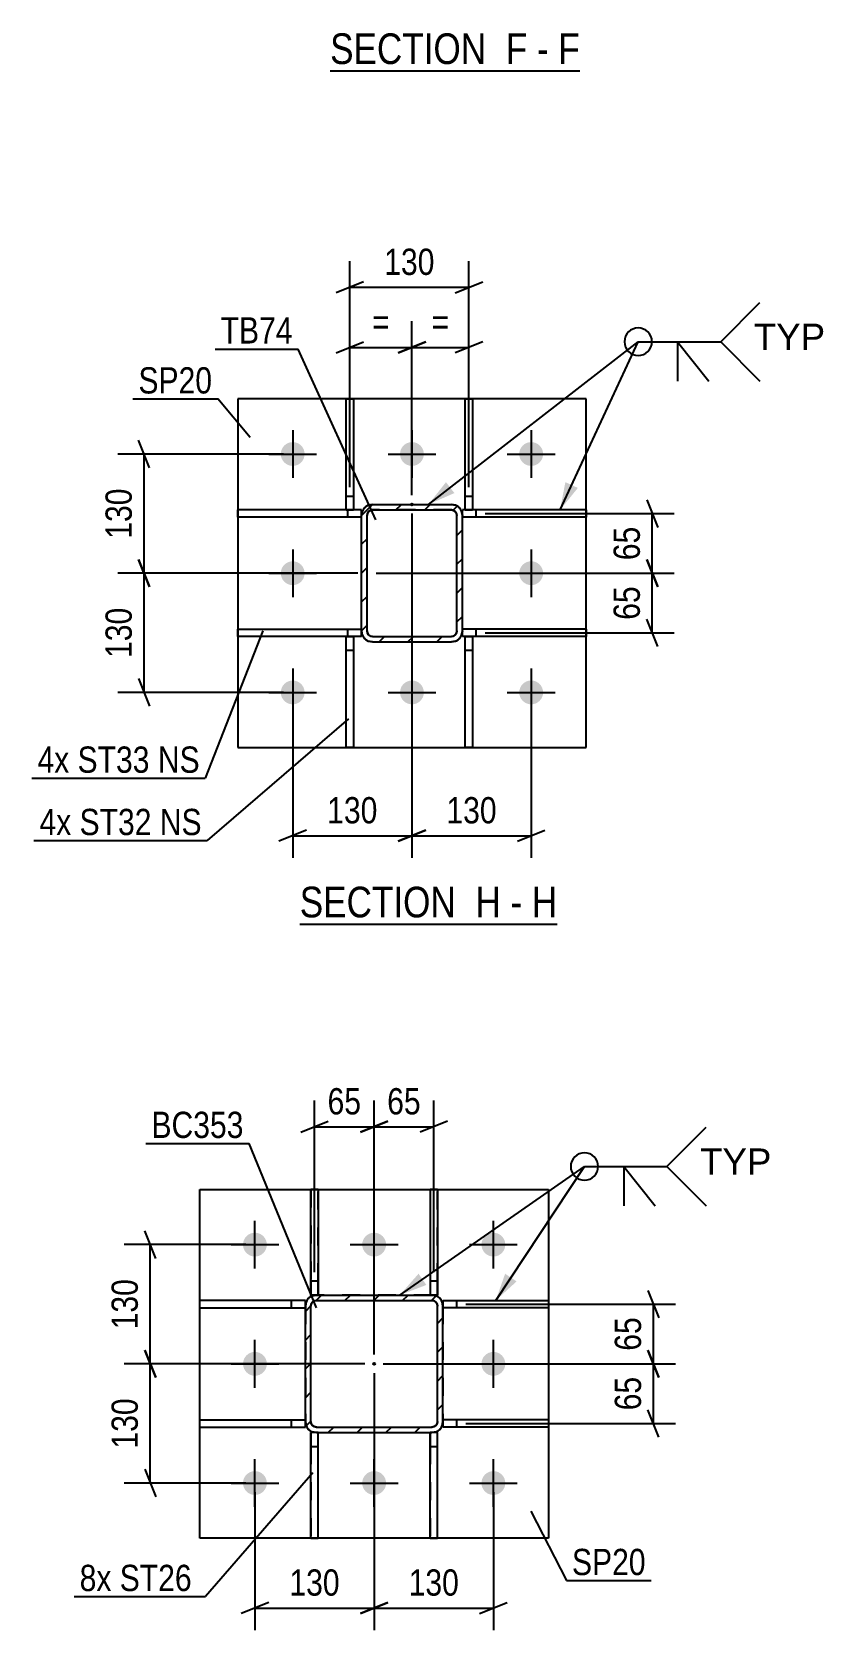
# Model space of a CAD drawing. Header units: millimetres. Extents: x -857 to 332, y -866 to -25.
# Drawn here: x -25.8 to 60.7, y -467.6 to -293.4 of the extents above; entities that cross this region are included whole.
import ezdxf

# ---------------------------------------------------------------- set-up
doc = ezdxf.new("R2010")
doc.units = ezdxf.units.MM
doc.linetypes.add('DXK_LINE_DOT2', pattern=[3.9198, 1.9599, -1.9599])
doc.linetypes.add('DXK_LINE_DOT3', pattern=[5.9187, 2.979, -0.9799, 0.9799, -0.9799])
doc.styles.add('Arial', font='ARIAL.TTF', dxfattribs={"height": 0.2})
doc.styles.add('Arial Narrow', font='ARIALN.TTF', dxfattribs={"height": 0.2})

# ---------------------------------------------------------------- blocks, each defined once
blk = doc.blocks.new('Unknown-570388934-18 - 5109')
at = {"color": 6, "linetype": 'Continuous'}
blk.add_line((3.42, -390.66), (31.49, -390.66), dxfattribs=at)
at = {"color": 0, "linetype": 'Continuous'}
for points in [[(21.53, -389.91), (21.53, -386.41), (3.42, -386.41), (3.42, -389.91)], [(25.35, -389.91), (25.35, -386.41), (22.58, -386.41), (22.58, -389.91)], [(27.67, -389.91), (27.67, -386.41), (26.4, -386.41), (26.4, -389.91)], [(31.49, -389.91), (31.49, -386.41), (28.72, -386.41), (28.72, -389.91)]]:
    blk.add_wipeout(points, dxfattribs=at)
at = {"color": 7, "linetype": 'Continuous', "style": 'Arial Narrow'}
for s, p in [('SECTION ', (3.42, -389.91)), ('H', (22.58, -389.91)), ('H', (28.72, -389.91)), ('-', (26.4, -389.91))]:
    blk.add_text(s, height=3.34, dxfattribs=at).set_placement(p)
blk = doc.blocks.new('Unknown-570388934-17 - 5722')
at = {"color": 6, "linetype": 'Continuous'}
blk.add_line((6.73, -297.6), (33.94, -297.6), dxfattribs=at)
at = {"color": 0, "linetype": 'Continuous'}
for points in [[(24.84, -296.85), (24.84, -293.35), (6.73, -293.35), (6.73, -296.85)], [(28.23, -296.85), (28.23, -293.35), (25.89, -293.35), (25.89, -296.85)], [(30.55, -296.85), (30.55, -293.35), (29.28, -293.35), (29.28, -296.85)], [(33.94, -296.85), (33.94, -293.35), (31.6, -293.35), (31.6, -296.85)]]:
    blk.add_wipeout(points, dxfattribs=at)
at = {"color": 7, "linetype": 'Continuous', "style": 'Arial Narrow'}
for s, p in [('SECTION ', (6.73, -296.85)), ('F', (25.89, -296.85)), ('F', (31.6, -296.85)), ('-', (29.28, -296.85))]:
    blk.add_text(s, height=3.34, dxfattribs=at).set_placement(p)
blk = doc.blocks.new('Part-570388934-5238 - 5109')
at = {"color": 2, "linetype": 'Continuous'}
for p, q in [((34.65, -358.48), (21.15, -358.48)), ((21.15, -359.28), (21.15, -358.68)), ((34.65, -358.48), (34.65, -359.28)), ((34.65, -359.28), (21.15, -359.28))]:
    blk.add_line(p, q, dxfattribs=at)
at = {"color": 7, "linetype": 'DXK_LINE_DOT2'}
for p, q in [((21.15, -358.68), (21.15, -358.48)), ((22.65, -359.28), (22.65, -358.48))]:
    blk.add_line(p, q, dxfattribs=at)
blk = doc.blocks.new('Part-570388934-5260 - 5109')
at = {"color": 2, "linetype": 'Continuous'}
for p, q in [((8.47, -371.38), (8.47, -359.29)), ((8.47, -359.29), (9.27, -359.29)), ((9.27, -359.29), (9.27, -371.38)), ((9.27, -371.38), (8.47, -371.38))]:
    blk.add_line(p, q, dxfattribs=at)
at = {"color": 7, "linetype": 'DXK_LINE_DOT2'}
blk.add_line((8.47, -360.79), (9.27, -360.79), dxfattribs=at)
blk = doc.blocks.new('Part-570388934-5228 - 5109')
at = {"color": 2, "linetype": 'Continuous'}
for p, q in [((-3.35, -359.28), (-3.35, -358.48)), ((-3.35, -358.48), (10.15, -358.48)), ((10.15, -359.28), (10.15, -358.68)), ((10.15, -359.28), (-3.35, -359.28))]:
    blk.add_line(p, q, dxfattribs=at)
at = {"color": 7, "linetype": 'DXK_LINE_DOT2'}
for p, q in [((8.65, -359.28), (8.65, -358.48)), ((10.15, -358.48), (10.15, -358.68))]:
    blk.add_line(p, q, dxfattribs=at)
blk = doc.blocks.new('Part-570388934-5233 - 5109')
at = {"color": 2, "linetype": 'Continuous'}
for p, q in [((21.47, -345.48), (21.15, -345.48)), ((21.15, -346.08), (21.15, -345.48)), ((34.65, -346.28), (21.15, -346.28)), ((34.65, -345.48), (22.27, -345.48)), ((34.65, -345.48), (34.65, -346.28))]:
    blk.add_line(p, q, dxfattribs=at)
at = {"color": 7, "linetype": 'DXK_LINE_DOT2'}
for p, q in [((21.15, -346.28), (21.15, -346.08)), ((22.27, -345.48), (21.47, -345.48)), ((22.65, -346.28), (22.65, -345.48))]:
    blk.add_line(p, q, dxfattribs=at)
blk = doc.blocks.new('Part-570388934-5250 - 5109')
at = {"color": 2, "linetype": 'Continuous'}
for p, q in [((34.65, -333.38), (-3.35, -333.38)), ((-3.35, -333.38), (-3.35, -371.38)), ((34.65, -371.38), (34.65, -333.38)), ((-3.35, -371.38), (34.65, -371.38))]:
    blk.add_line(p, q, dxfattribs=at)
blk = doc.blocks.new('Part-570388934-5255 - 5109')
at = {"color": 2, "linetype": 'Continuous'}
for p, q in [((-3.35, -346.28), (-3.35, -345.48)), ((8.47, -345.48), (-3.35, -345.48)), ((10.15, -346.28), (-3.35, -346.28)), ((10.15, -345.48), (9.27, -345.48)), ((10.15, -346.08), (10.15, -345.48))]:
    blk.add_line(p, q, dxfattribs=at)
at = {"color": 7, "linetype": 'DXK_LINE_DOT2'}
for p, q in [((9.27, -345.48), (8.47, -345.48)), ((8.65, -346.28), (8.65, -345.48)), ((10.15, -346.28), (10.15, -346.08))]:
    blk.add_line(p, q, dxfattribs=at)
blk = doc.blocks.new('Part-570388934-5276 - 5109')
at = {"linetype": 'Continuous'}
h = blk.add_hatch(dxfattribs=at)
h.set_pattern_fill('', scale=0.7, style=0, pattern_type=0)
h.set_pattern_definition([(45, (10.1526, -346.0823), (-1.57154, 1.57154), [])])
h.paths.add_polyline_path([(10.24, -345.62), (10.15, -346.08), (10.15, -358.68), (10.24, -359.14), (10.5, -359.53), (10.89, -359.79), (11.35, -359.88), (19.95, -359.88), (20.41, -359.79), (20.8, -359.53), (21.06, -359.14), (21.15, -358.68), (21.15, -346.08), (21.06, -345.62), (20.8, -345.23), (20.41, -344.97), (19.95, -344.88), (11.35, -344.88), (10.89, -344.97), (10.5, -345.23)])
h.paths.add_polyline_path([(11.12, -345.53), (11.35, -345.48), (19.95, -345.48), (20.18, -345.53), (20.38, -345.66), (20.51, -345.85), (20.55, -346.08), (20.55, -358.68), (20.51, -358.91), (20.38, -359.11), (20.18, -359.24), (19.95, -359.28), (11.35, -359.28), (11.12, -359.24), (10.93, -359.11), (10.8, -358.91), (10.75, -358.68), (10.75, -346.08), (10.8, -345.85), (10.93, -345.66)])
blk.add_hatch(color=30, dxfattribs=at).paths.add_polyline_path([(15.65, -344.98, -1), (15.65, -344.78, -1)])
at = {"color": 7, "linetype": 'DXK_LINE_DOT2'}
for p, q in [((10.89, -344.97), (11.35, -344.88)), ((11.35, -344.88), (19.95, -344.88)), ((19.95, -344.88), (20.41, -344.97)), ((10.15, -346.08), (10.24, -345.62)), ((10.15, -358.68), (10.15, -346.08)), ((10.8, -345.85), (10.75, -346.08)), ((10.75, -358.68), (10.75, -346.08)), ((10.93, -345.66), (10.8, -345.85)), ((11.12, -345.53), (10.93, -345.66)), ((11.35, -345.48), (11.12, -345.53)), ((19.95, -345.48), (11.35, -345.48)), ((20.18, -345.53), (19.95, -345.48)), ((20.38, -345.66), (20.18, -345.53)), ((20.51, -345.85), (20.38, -345.66)), ((20.55, -346.08), (20.51, -345.85)), ((20.55, -358.68), (20.55, -346.08)), ((21.06, -345.62), (21.15, -346.08)), ((21.15, -358.68), (21.15, -346.08)), ((10.24, -359.14), (10.15, -358.68)), ((10.75, -358.68), (10.8, -358.91)), ((10.8, -358.91), (10.93, -359.11)), ((20.38, -359.11), (20.51, -358.91)), ((20.51, -358.91), (20.55, -358.68)), ((21.15, -358.68), (21.06, -359.14)), ((11.35, -359.88), (10.89, -359.79)), ((10.93, -359.11), (11.12, -359.24)), ((11.12, -359.24), (11.35, -359.28)), ((11.35, -359.28), (19.95, -359.28)), ((11.35, -359.88), (19.95, -359.88)), ((19.95, -359.28), (20.18, -359.24)), ((20.41, -359.79), (19.95, -359.88)), ((20.18, -359.24), (20.38, -359.11))]:
    blk.add_line(p, q, dxfattribs=at)
at = {"color": 2, "linetype": 'Continuous'}
for p, q in [((11.35, -344.88), (10.89, -344.97)), ((11.35, -344.88), (19.95, -344.88)), ((20.41, -344.97), (19.95, -344.88)), ((10.24, -345.62), (10.15, -346.08)), ((10.15, -358.68), (10.15, -346.08)), ((10.75, -346.08), (10.8, -345.85)), ((10.75, -358.68), (10.75, -346.08)), ((10.8, -345.85), (10.93, -345.66)), ((10.93, -345.66), (11.12, -345.53)), ((11.12, -345.53), (11.35, -345.48)), ((11.35, -345.48), (19.95, -345.48)), ((19.95, -345.48), (20.18, -345.53)), ((20.18, -345.53), (20.38, -345.66)), ((20.38, -345.66), (20.51, -345.85)), ((20.51, -345.85), (20.55, -346.08)), ((20.55, -358.68), (20.55, -346.08)), ((21.15, -346.08), (21.06, -345.62)), ((21.15, -358.68), (21.15, -346.08)), ((10.15, -358.68), (10.24, -359.14)), ((10.8, -358.91), (10.75, -358.68)), ((10.93, -359.11), (10.8, -358.91)), ((20.51, -358.91), (20.38, -359.11)), ((20.55, -358.68), (20.51, -358.91)), ((21.06, -359.14), (21.15, -358.68)), ((10.89, -359.79), (11.35, -359.88)), ((11.12, -359.24), (10.93, -359.11)), ((11.35, -359.28), (11.12, -359.24)), ((11.35, -359.28), (19.95, -359.28)), ((11.35, -359.88), (19.95, -359.88)), ((20.18, -359.24), (19.95, -359.28)), ((19.95, -359.88), (20.41, -359.79)), ((20.38, -359.11), (20.18, -359.24))]:
    blk.add_line(p, q, dxfattribs=at)
at = {"color": 30, "linetype": 'DXK_LINE_DOT3'}
blk.add_line((15.65, -344.88), (15.65, -344.88), dxfattribs=at)
at = {"color": 30, "linetype": 'Continuous'}
blk.add_circle((15.65, -344.88), 0.1, dxfattribs=at)
at = {"color": 7, "linetype": 'DXK_LINE_DOT2'}
for centre, start, end in [((11.35, -346.08), 112.5, 157.5), ((19.95, -346.08), 22.5, 67.5), ((11.35, -358.68), 202.5, 247.5), ((19.95, -358.68), 292.5, 337.5)]:
    blk.add_arc(centre, 1.2, start, end, dxfattribs=at)
at = {"color": 2, "linetype": 'Continuous'}
for centre, start, end in [((11.35, -346.08), 112.5, 157.5), ((19.95, -346.08), 22.5, 67.5), ((11.35, -358.68), 202.5, 247.5), ((19.95, -358.68), 292.5, 337.5)]:
    blk.add_arc(centre, 1.2, start, end, dxfattribs=at)
blk = doc.blocks.new('Part-570388934-5293 - 5109')
at = {"color": 2, "linetype": 'Continuous'}
for p, q in [((21.47, -345.49), (21.47, -333.38)), ((21.47, -333.38), (22.27, -333.38)), ((22.27, -333.38), (22.27, -345.49)), ((22.27, -345.49), (21.47, -345.49))]:
    blk.add_line(p, q, dxfattribs=at)
at = {"color": 7, "linetype": 'DXK_LINE_DOT2'}
blk.add_line((21.47, -343.99), (22.27, -343.99), dxfattribs=at)
blk = doc.blocks.new('Part-570388934-5298 - 5109')
at = {"color": 2, "linetype": 'Continuous'}
for p, q in [((8.47, -345.49), (8.47, -333.38)), ((8.47, -333.38), (9.27, -333.38)), ((9.27, -333.38), (9.27, -345.49)), ((9.27, -345.49), (8.47, -345.49))]:
    blk.add_line(p, q, dxfattribs=at)
at = {"color": 7, "linetype": 'DXK_LINE_DOT2'}
blk.add_line((8.47, -343.99), (9.27, -343.99), dxfattribs=at)
blk = doc.blocks.new('Part-570388934-5303 - 5109')
at = {"color": 2, "linetype": 'Continuous'}
for p, q in [((21.47, -371.38), (21.47, -359.29)), ((21.47, -359.29), (22.27, -359.29)), ((22.27, -359.29), (22.27, -371.38)), ((22.27, -371.38), (21.47, -371.38))]:
    blk.add_line(p, q, dxfattribs=at)
at = {"color": 7, "linetype": 'DXK_LINE_DOT2'}
blk.add_line((21.47, -360.79), (22.27, -360.79), dxfattribs=at)
blk = doc.blocks.new('Bolt-570388934-5484 - 5109')
at = {"linetype": 'Continuous'}
for points in [[(3.95, -339.38, -1), (1.35, -339.38, -1)], [(16.95, -339.38, -1), (14.35, -339.38, -1)], [(29.95, -339.38, -1), (27.35, -339.38, -1)], [(3.95, -352.38, -1), (1.35, -352.38, -1)], [(29.95, -352.38, -1), (27.35, -352.38, -1)], [(3.95, -365.38, -1), (1.35, -365.38, -1)], [(16.95, -365.38, -1), (14.35, -365.38, -1)], [(29.95, -365.38, -1), (27.35, -365.38, -1)]]:
    blk.add_hatch(color=1, dxfattribs=at).paths.add_polyline_path(points)
at = {"color": 1, "linetype": 'Continuous'}
for p, q in [((2.65, -336.78), (2.65, -341.98)), ((15.65, -336.78), (15.65, -341.98)), ((28.65, -336.78), (28.65, -341.98)), ((0.05, -339.38), (5.25, -339.38)), ((13.05, -339.38), (18.25, -339.38)), ((26.05, -339.38), (31.25, -339.38)), ((2.65, -349.78), (2.65, -354.98)), ((28.65, -349.78), (28.65, -354.98)), ((0.05, -352.38), (5.25, -352.38)), ((26.05, -352.38), (31.25, -352.38)), ((2.65, -362.78), (2.65, -367.98)), ((15.65, -362.78), (15.65, -367.98)), ((28.65, -362.78), (28.65, -367.98)), ((0.05, -365.38), (5.25, -365.38)), ((13.05, -365.38), (18.25, -365.38)), ((26.05, -365.38), (31.25, -365.38))]:
    blk.add_line(p, q, dxfattribs=at)
blk = doc.blocks.new('Part-570388934-4554 - 4485')
at = {"color": 2, "linetype": 'Continuous'}
for p, q in [((5.43, -419.6), (4.63, -419.6)), ((4.63, -431.1), (4.63, -419.6)), ((5.43, -419.6), (5.43, -431.1)), ((5.23, -431.1), (4.63, -431.1))]:
    blk.add_line(p, q, dxfattribs=at)
at = {"color": 7, "linetype": 'DXK_LINE_DOT2'}
for p, q in [((4.63, -419.6), (4.63, -429.6)), ((5.43, -429.6), (5.43, -419.6)), ((5.43, -429.6), (4.63, -429.6)), ((4.63, -429.6), (4.63, -431.1)), ((5.43, -431.1), (5.43, -429.6)), ((5.43, -431.1), (5.23, -431.1)), ((5.43, -431.1), (5.43, -431.1))]:
    blk.add_line(p, q, dxfattribs=at)
blk = doc.blocks.new('Part-570388934-4666 - 4485')
at = {"color": 2, "linetype": 'Continuous'}
for p, q in [((19.03, -431.7), (19.03, -431.7)), ((19.03, -431.7), (30.53, -431.7)), ((19.03, -431.7), (19.03, -432.3)), ((30.53, -431.7), (30.53, -432.5)), ((30.53, -432.5), (19.03, -432.5))]:
    blk.add_line(p, q, dxfattribs=at)
at = {"color": 7, "linetype": 'DXK_LINE_DOT2'}
for p, q in [((19.03, -432.5), (19.03, -431.7)), ((20.53, -432.5), (20.53, -431.7)), ((19.03, -432.3), (19.03, -432.5))]:
    blk.add_line(p, q, dxfattribs=at)
blk = doc.blocks.new('Part-570388934-4559 - 4485')
at = {"color": 2, "linetype": 'Continuous'}
for p, q in [((17.63, -457.6), (17.63, -446.1)), ((18.43, -446.1), (17.83, -446.1)), ((18.43, -457.6), (18.43, -446.1)), ((17.63, -457.6), (18.43, -457.6))]:
    blk.add_line(p, q, dxfattribs=at)
at = {"color": 7, "linetype": 'DXK_LINE_DOT2'}
for p, q in [((17.63, -446.1), (17.63, -446.1)), ((17.63, -446.1), (17.63, -447.6)), ((17.83, -446.1), (17.63, -446.1)), ((18.43, -447.6), (18.43, -446.1)), ((17.63, -447.6), (17.63, -457.6)), ((17.63, -447.6), (18.43, -447.6)), ((18.43, -457.6), (18.43, -447.6))]:
    blk.add_line(p, q, dxfattribs=at)
blk = doc.blocks.new('Part-570388934-4564 - 4485')
at = {"color": 2, "linetype": 'Continuous'}
for p, q in [((4.63, -446.1), (4.63, -446.1)), ((4.63, -457.6), (4.63, -446.1)), ((5.23, -446.1), (4.63, -446.1)), ((5.43, -457.6), (5.43, -446.1)), ((4.63, -457.6), (5.43, -457.6))]:
    blk.add_line(p, q, dxfattribs=at)
at = {"color": 7, "linetype": 'DXK_LINE_DOT2'}
for p, q in [((4.63, -446.1), (4.63, -447.6)), ((5.43, -446.1), (5.23, -446.1)), ((5.43, -447.6), (5.43, -446.1)), ((4.63, -447.6), (4.63, -457.6)), ((4.63, -447.6), (5.43, -447.6)), ((5.43, -457.6), (5.43, -447.6))]:
    blk.add_line(p, q, dxfattribs=at)
blk = doc.blocks.new('Part-570388934-4581 - 4485')
at = {"color": 2, "linetype": 'Continuous'}
for p, q in [((18.43, -419.6), (17.63, -419.6)), ((17.63, -419.6), (17.63, -431.1)), ((18.43, -419.6), (18.43, -431.1)), ((18.43, -431.1), (17.83, -431.1)), ((18.43, -431.1), (18.43, -431.1))]:
    blk.add_line(p, q, dxfattribs=at)
at = {"color": 7, "linetype": 'DXK_LINE_DOT2'}
for p, q in [((17.63, -419.6), (17.63, -429.6)), ((18.43, -429.6), (18.43, -419.6)), ((18.43, -429.6), (17.63, -429.6)), ((17.63, -429.6), (17.63, -431.1)), ((18.43, -431.1), (18.43, -429.6)), ((17.63, -431.1), (17.83, -431.1)), ((18.43, -431.1), (18.43, -431.1))]:
    blk.add_line(p, q, dxfattribs=at)
blk = doc.blocks.new('Part-570388934-4565 - 4485')
at = {"color": 2, "linetype": 'Continuous'}
for p, q in [((30.53, -444.7), (19.03, -444.7)), ((19.03, -444.9), (19.03, -445.5)), ((19.03, -445.5), (19.03, -445.5)), ((30.53, -445.5), (19.03, -445.5)), ((30.53, -444.7), (30.53, -445.5))]:
    blk.add_line(p, q, dxfattribs=at)
at = {"color": 7, "linetype": 'DXK_LINE_DOT2'}
for p, q in [((19.03, -445.5), (19.03, -444.7)), ((19.03, -444.7), (19.03, -444.9)), ((20.53, -445.5), (20.53, -444.7))]:
    blk.add_line(p, q, dxfattribs=at)
blk = doc.blocks.new('Part-570388934-4571 - 4485')
at = {"color": 2, "linetype": 'Continuous'}
for p, q in [((-7.47, -445.5), (-7.47, -444.7)), ((-7.47, -444.7), (4.03, -444.7)), ((-7.47, -445.5), (4.03, -445.5)), ((4.03, -444.9), (4.03, -445.5)), ((4.03, -445.5), (4.03, -445.5))]:
    blk.add_line(p, q, dxfattribs=at)
at = {"color": 7, "linetype": 'DXK_LINE_DOT2'}
for p, q in [((2.53, -445.5), (2.53, -444.7)), ((4.03, -445.5), (4.03, -444.7)), ((4.03, -444.7), (4.03, -444.9)), ((4.03, -445.5), (4.03, -445.5))]:
    blk.add_line(p, q, dxfattribs=at)
blk = doc.blocks.new('Bolt-570388934-4584 - 4485')
at = {"linetype": 'Continuous'}
for points in [[(-2.77, -425.6, -1), (-0.17, -425.6, -1)], [(10.23, -425.6, -1), (12.83, -425.6, -1)], [(23.23, -425.6, -1), (25.83, -425.6, -1)], [(-2.77, -438.6, -1), (-0.17, -438.6, -1)], [(23.23, -438.6, -1), (25.83, -438.6, -1)], [(-2.77, -451.6, -1), (-0.17, -451.6, -1)], [(10.23, -451.6, -1), (12.83, -451.6, -1)], [(23.23, -451.6, -1), (25.83, -451.6, -1)]]:
    blk.add_hatch(color=1, dxfattribs=at).paths.add_polyline_path(points)
at = {"color": 1, "linetype": 'Continuous'}
for p, q in [((-1.47, -428.2), (-1.47, -423)), ((11.53, -428.2), (11.53, -423)), ((24.53, -428.2), (24.53, -423)), ((-4.07, -425.6), (1.13, -425.6)), ((8.93, -425.6), (14.13, -425.6)), ((21.93, -425.6), (27.13, -425.6)), ((-1.47, -441.2), (-1.47, -436)), ((24.53, -441.2), (24.53, -436)), ((-4.07, -438.6), (1.13, -438.6)), ((21.93, -438.6), (27.13, -438.6)), ((-1.47, -454.2), (-1.47, -449)), ((11.53, -454.2), (11.53, -449)), ((24.53, -454.2), (24.53, -449)), ((-4.07, -451.6), (1.13, -451.6)), ((8.93, -451.6), (14.13, -451.6)), ((21.93, -451.6), (27.13, -451.6))]:
    blk.add_line(p, q, dxfattribs=at)
blk = doc.blocks.new('Part-570388934-4694 - 4485')
at = {"color": 2, "linetype": 'Continuous'}
for p, q in [((-7.47, -432.5), (-7.47, -431.7)), ((4.03, -431.7), (-7.47, -431.7)), ((4.03, -431.7), (4.03, -431.7)), ((4.03, -431.7), (4.03, -432.3)), ((-7.47, -432.5), (4.03, -432.5))]:
    blk.add_line(p, q, dxfattribs=at)
at = {"color": 7, "linetype": 'DXK_LINE_DOT2'}
for p, q in [((2.53, -432.5), (2.53, -431.7)), ((4.03, -432.5), (4.03, -431.7)), ((4.03, -431.7), (4.03, -431.7)), ((4.03, -432.3), (4.03, -432.5))]:
    blk.add_line(p, q, dxfattribs=at)
blk = doc.blocks.new('Part-570388934-4763 - 4485')
at = {"color": 2, "linetype": 'Continuous'}
for p, q in [((-7.47, -457.6), (-7.47, -419.6)), ((-7.47, -419.6), (30.53, -419.6)), ((30.53, -419.6), (30.53, -457.6)), ((30.53, -457.6), (-7.47, -457.6))]:
    blk.add_line(p, q, dxfattribs=at)
blk = doc.blocks.new('Part-570388934-4788 - 4485')
at = {"linetype": 'Continuous'}
h = blk.add_hatch(dxfattribs=at)
h.set_pattern_fill('', scale=0.7, style=0, pattern_type=0)
h.set_pattern_definition([(45, (4.123, -445.3552), (-1.57154, 1.57154), [])])
h.paths.add_polyline_path([(4.03, -444.9), (4.12, -445.36), (4.38, -445.74), (4.77, -446), (5.23, -446.1), (17.83, -446.1), (18.29, -446), (18.68, -445.74), (18.94, -445.36), (19.03, -444.9), (19.03, -432.3), (18.94, -431.84), (18.68, -431.45), (18.29, -431.19), (17.83, -431.1), (5.23, -431.1), (4.77, -431.19), (4.38, -431.45), (4.12, -431.84), (4.03, -432.3)])
h.paths.add_polyline_path([(4.63, -432.3), (4.68, -432.07), (4.81, -431.87), (5, -431.74), (5.23, -431.7), (17.83, -431.7), (18.06, -431.74), (18.26, -431.87), (18.39, -432.07), (18.43, -432.3), (18.43, -444.9), (18.39, -445.13), (18.26, -445.32), (18.06, -445.45), (17.83, -445.5), (5.23, -445.5), (5, -445.45), (4.81, -445.32), (4.68, -445.13), (4.63, -444.9)])
blk.add_hatch(color=30, dxfattribs=at).paths.add_polyline_path([(11.53, -438.7, -1), (11.53, -438.5, -1)])
at = {"color": 7, "linetype": 'DXK_LINE_DOT2'}
for p, q in [((4.03, -432.3), (4.12, -431.84)), ((4.68, -432.07), (4.63, -432.3)), ((4.81, -431.87), (4.68, -432.07)), ((4.77, -431.19), (5.23, -431.1)), ((5, -431.74), (4.81, -431.87)), ((5.23, -431.7), (5, -431.74)), ((17.83, -431.1), (5.23, -431.1)), ((5.23, -431.7), (17.83, -431.7)), ((17.83, -431.1), (18.29, -431.19)), ((18.06, -431.74), (17.83, -431.7)), ((18.26, -431.87), (18.06, -431.74)), ((18.39, -432.07), (18.26, -431.87)), ((18.43, -432.3), (18.39, -432.07)), ((18.94, -431.84), (19.03, -432.3)), ((4.03, -432.3), (4.03, -444.9)), ((4.63, -444.9), (4.63, -432.3)), ((18.43, -444.9), (18.43, -432.3)), ((19.03, -432.3), (19.03, -444.9)), ((4.12, -445.36), (4.03, -444.9)), ((4.63, -444.9), (4.68, -445.13)), ((4.68, -445.13), (4.81, -445.32)), ((5.23, -446.1), (4.77, -446)), ((4.81, -445.32), (5, -445.45)), ((5, -445.45), (5.23, -445.5)), ((5.23, -445.5), (17.83, -445.5)), ((5.23, -446.1), (17.83, -446.1)), ((17.83, -445.5), (18.06, -445.45)), ((18.29, -446), (17.83, -446.1)), ((18.06, -445.45), (18.26, -445.32)), ((18.26, -445.32), (18.39, -445.13)), ((18.39, -445.13), (18.43, -444.9)), ((19.03, -444.9), (18.94, -445.36))]:
    blk.add_line(p, q, dxfattribs=at)
at = {"color": 2, "linetype": 'Continuous'}
for p, q in [((4.12, -431.84), (4.03, -432.3)), ((4.63, -432.3), (4.68, -432.07)), ((4.68, -432.07), (4.81, -431.87)), ((5.23, -431.1), (4.77, -431.19)), ((4.81, -431.87), (5, -431.74)), ((5, -431.74), (5.23, -431.7)), ((5.23, -431.1), (5.23, -431.1)), ((5.23, -431.1), (17.83, -431.1)), ((5.23, -431.7), (5.23, -431.7)), ((5.23, -431.7), (17.83, -431.7)), ((17.83, -431.1), (17.83, -431.1)), ((18.29, -431.19), (17.83, -431.1)), ((17.83, -431.7), (17.83, -431.7)), ((17.83, -431.7), (18.06, -431.74)), ((18.06, -431.74), (18.26, -431.87)), ((18.26, -431.87), (18.39, -432.07)), ((18.39, -432.07), (18.43, -432.3)), ((19.03, -432.3), (18.94, -431.84)), ((4.03, -432.3), (4.03, -432.3)), ((4.03, -444.9), (4.03, -432.3)), ((4.63, -432.3), (4.63, -432.3)), ((4.63, -444.9), (4.63, -432.3)), ((18.43, -432.3), (18.43, -432.3)), ((18.43, -444.9), (18.43, -432.3)), ((19.03, -432.3), (19.03, -432.3)), ((19.03, -444.9), (19.03, -432.3)), ((4.03, -444.9), (4.03, -444.9)), ((4.03, -444.9), (4.12, -445.36)), ((4.63, -444.9), (4.63, -444.9)), ((4.68, -445.13), (4.63, -444.9)), ((4.81, -445.32), (4.68, -445.13)), ((4.77, -446), (5.23, -446.1)), ((5, -445.45), (4.81, -445.32)), ((5.23, -445.5), (5, -445.45)), ((5.23, -445.5), (5.23, -445.5)), ((5.23, -445.5), (17.83, -445.5)), ((5.23, -446.1), (5.23, -446.1)), ((5.23, -446.1), (17.83, -446.1)), ((18.06, -445.45), (17.83, -445.5)), ((17.83, -445.5), (17.83, -445.5)), ((17.83, -446.1), (18.29, -446)), ((17.83, -446.1), (17.83, -446.1)), ((18.26, -445.32), (18.06, -445.45)), ((18.39, -445.13), (18.26, -445.32)), ((18.43, -444.9), (18.39, -445.13)), ((18.43, -444.9), (18.43, -444.9)), ((18.94, -445.36), (19.03, -444.9)), ((19.03, -444.9), (19.03, -444.9))]:
    blk.add_line(p, q, dxfattribs=at)
at = {"color": 7, "linetype": 'DXK_LINE_DOT3'}
blk.add_line((11.53, -438.6), (11.53, -438.6), dxfattribs=at)
at = {"color": 30, "linetype": 'DXK_LINE_DOT3'}
blk.add_line((11.53, -438.6), (11.53, -438.6), dxfattribs=at)
at = {"color": 30, "linetype": 'Continuous'}
blk.add_circle((11.53, -438.6), 0.1, dxfattribs=at)
at = {"color": 7, "linetype": 'DXK_LINE_DOT2'}
for centre, start, end in [((5.23, -432.3), 112.5, 157.5), ((17.83, -432.3), 22.5, 67.5), ((5.23, -444.9), 202.5, 247.5), ((17.83, -444.9), 292.5, 337.5)]:
    blk.add_arc(centre, 1.2, start, end, dxfattribs=at)
at = {"color": 2, "linetype": 'Continuous'}
for centre, start, end in [((5.23, -432.3), 112.5, 157.5), ((17.83, -432.3), 22.5, 67.5), ((5.23, -444.9), 202.5, 247.5), ((17.83, -444.9), 292.5, 337.5)]:
    blk.add_arc(centre, 1.2, start, end, dxfattribs=at)
blk = doc.blocks.new('StraightDimension-570388934-5573 - 5109')
at = {"color": 7, "linetype": 'Continuous'}
for p, q in [((15.65, -343.88), (15.65, -324.9)), ((21.87, -342.99), (21.87, -324.9)), ((14.15, -328.35), (17.15, -327.15)), ((23.37, -327.15), (20.37, -328.35)), ((15.65, -327.75), (21.87, -327.75))]:
    blk.add_line(p, q, dxfattribs=at)
at = {"color": 0}
blk.add_wipeout([(20.32, -327), (20.32, -322.8), (17.2, -322.8), (17.2, -327)], dxfattribs=at)
at = {"color": 3, "style": 'Arial Narrow'}
blk.add_text('=', height=2.86, dxfattribs=at).set_placement((17.8, -326.4))
blk = doc.blocks.new('StraightDimension-570388934-5601 - 5109')
at = {"color": 7, "linetype": 'Continuous'}
for p, q in [((41.25, -350.88), (42.45, -353.88)), ((11.75, -352.38), (44.25, -352.38)), ((41.85, -358.88), (41.85, -352.38)), ((23.65, -358.88), (44.25, -358.88)), ((42.45, -360.38), (41.25, -357.38))]:
    blk.add_line(p, q, dxfattribs=at)
at = {"color": 0}
blk.add_wipeout([(41.1, -353.2), (36.9, -353.2), (36.9, -358.06), (41.1, -358.06)], dxfattribs=at)
at = {"color": 3, "style": 'Arial Narrow'}
blk.add_text('65', height=2.863, rotation=90.0002, dxfattribs=at).set_placement((40.5, -357.46))
blk = doc.blocks.new('StraightDimension-570388934-5529 - 5109')
at = {"color": 7, "linetype": 'Continuous'}
for p, q in [((-12.95, -340.88), (-14.15, -337.88)), ((1.65, -339.38), (-16.4, -339.38)), ((-13.55, -352.38), (-13.55, -339.38)), ((-14.15, -350.88), (-12.95, -353.88)), ((9.75, -352.38), (-16.4, -352.38))]:
    blk.add_line(p, q, dxfattribs=at)
at = {"color": 0}
blk.add_wipeout([(-14.3, -342.54), (-18.5, -342.54), (-18.5, -349.22), (-14.3, -349.22)], dxfattribs=at)
at = {"color": 3, "style": 'Arial Narrow'}
blk.add_text('130', height=2.863, rotation=90.0002, dxfattribs=at).set_placement((-14.9, -348.62))
blk = doc.blocks.new('StraightDimension-570388934-5545 - 5109')
at = {"color": 7, "linetype": 'Continuous'}
for p, q in [((-12.95, -353.88), (-14.15, -350.88)), ((9.75, -352.38), (-16.4, -352.38)), ((-13.55, -365.38), (-13.55, -352.38)), ((-14.15, -363.88), (-12.95, -366.88)), ((1.65, -365.38), (-16.4, -365.38))]:
    blk.add_line(p, q, dxfattribs=at)
at = {"color": 0}
blk.add_wipeout([(-14.3, -355.54), (-18.5, -355.54), (-18.5, -362.22), (-14.3, -362.22)], dxfattribs=at)
at = {"color": 3, "style": 'Arial Narrow'}
blk.add_text('130', height=2.863, rotation=90.0002, dxfattribs=at).set_placement((-14.9, -361.62))
blk = doc.blocks.new('StraightDimension-570388934-5562 - 5109')
at = {"color": 7, "linetype": 'Continuous'}
for p, q in [((8.87, -342.99), (8.87, -318.35)), ((21.87, -342.99), (21.87, -318.35)), ((10.37, -320.6), (7.37, -321.8)), ((20.37, -321.8), (23.37, -320.6)), ((8.87, -321.2), (21.87, -321.2))]:
    blk.add_line(p, q, dxfattribs=at)
at = {"color": 0}
blk.add_wipeout([(18.71, -320.45), (18.71, -316.25), (12.03, -316.25), (12.03, -320.45)], dxfattribs=at)
at = {"color": 3, "style": 'Arial Narrow'}
blk.add_text('130', height=2.863, dxfattribs=at).set_placement((12.63, -319.85))
blk = doc.blocks.new('StraightDimension-570388934-5567 - 5109')
at = {"color": 7, "linetype": 'Continuous'}
for p, q in [((8.87, -342.99), (8.87, -324.9)), ((15.65, -343.88), (15.65, -324.9)), ((7.37, -328.35), (10.37, -327.15)), ((17.15, -327.15), (14.15, -328.35)), ((8.87, -327.75), (15.65, -327.75))]:
    blk.add_line(p, q, dxfattribs=at)
at = {"color": 0}
blk.add_wipeout([(13.82, -327), (13.82, -322.8), (10.7, -322.8), (10.7, -327)], dxfattribs=at)
at = {"color": 3, "style": 'Arial Narrow'}
blk.add_text('=', height=2.86, dxfattribs=at).set_placement((11.3, -326.4))
blk = doc.blocks.new('StraightDimension-570388934-5580 - 5109')
at = {"color": 7, "linetype": 'Continuous'}
for p, q in [((15.65, -345.88), (15.65, -383.41)), ((2.65, -366.38), (2.65, -383.41)), ((4.15, -380.41), (1.15, -381.61)), ((2.65, -381.01), (15.65, -381.01)), ((14.15, -381.61), (17.15, -380.41))]:
    blk.add_line(p, q, dxfattribs=at)
at = {"color": 0}
blk.add_wipeout([(12.49, -380.26), (12.49, -376.06), (5.81, -376.06), (5.81, -380.26)], dxfattribs=at)
at = {"color": 3, "style": 'Arial Narrow'}
blk.add_text('130', height=2.863, dxfattribs=at).set_placement((6.41, -379.66))
blk = doc.blocks.new('StraightDimension-570388934-5590 - 5109')
at = {"color": 7, "linetype": 'Continuous'}
for p, q in [((15.65, -345.88), (15.65, -383.41)), ((28.65, -366.38), (28.65, -383.41)), ((17.15, -380.41), (14.15, -381.61)), ((15.65, -381.01), (28.65, -381.01)), ((27.15, -381.61), (30.15, -380.41))]:
    blk.add_line(p, q, dxfattribs=at)
at = {"color": 0}
blk.add_wipeout([(25.49, -380.26), (25.49, -376.06), (18.81, -376.06), (18.81, -380.26)], dxfattribs=at)
at = {"color": 3, "style": 'Arial Narrow'}
blk.add_text('130', height=2.863, dxfattribs=at).set_placement((19.41, -379.66))
blk = doc.blocks.new('StraightDimension-570388934-5613 - 5109')
at = {"color": 7, "linetype": 'Continuous'}
for p, q in [((41.25, -344.38), (42.45, -347.38)), ((23.65, -345.88), (44.25, -345.88)), ((41.85, -352.38), (41.85, -345.88)), ((42.45, -353.88), (41.25, -350.88)), ((11.75, -352.38), (44.25, -352.38))]:
    blk.add_line(p, q, dxfattribs=at)
at = {"color": 0}
blk.add_wipeout([(41.1, -346.7), (36.9, -346.7), (36.9, -351.56), (41.1, -351.56)], dxfattribs=at)
at = {"color": 3, "style": 'Arial Narrow'}
blk.add_text('65', height=2.863, rotation=90.0002, dxfattribs=at).set_placement((40.5, -350.96))
blk = doc.blocks.new('StraightDimension-570388934-4945 - 4485')
at = {"color": 7, "linetype": 'Continuous'}
for p, q in [((5.03, -428.6), (5.03, -409.9)), ((11.53, -437.6), (11.53, -409.9)), ((3.53, -413.35), (6.53, -412.15)), ((5.03, -412.75), (11.53, -412.75)), ((13.03, -412.15), (10.03, -413.35))]:
    blk.add_line(p, q, dxfattribs=at)
at = {"color": 0}
blk.add_wipeout([(10.71, -412), (10.71, -407.8), (5.85, -407.8), (5.85, -412)], dxfattribs=at)
at = {"color": 3, "style": 'Arial Narrow'}
blk.add_text('65', height=2.863, dxfattribs=at).set_placement((6.45, -411.4))
blk = doc.blocks.new('StraightDimension-570388934-4931 - 4485')
at = {"color": 7, "linetype": 'Continuous'}
for p, q in [((21.53, -432.1), (44.38, -432.1)), ((41.38, -430.6), (42.58, -433.6)), ((41.98, -438.6), (41.98, -432.1)), ((42.58, -440.1), (41.38, -437.1)), ((12.53, -438.6), (44.38, -438.6))]:
    blk.add_line(p, q, dxfattribs=at)
at = {"color": 0}
blk.add_wipeout([(41.23, -432.92), (37.03, -432.92), (37.03, -437.77), (41.23, -437.77)], dxfattribs=at)
at = {"color": 3, "style": 'Arial Narrow'}
blk.add_text('65', height=2.863, rotation=90.0002, dxfattribs=at).set_placement((40.63, -437.17))
blk = doc.blocks.new('StraightDimension-570388934-4973 - 4485')
at = {"color": 7, "linetype": 'Continuous'}
for p, q in [((11.53, -439.6), (11.53, -467.63)), ((-1.47, -452.6), (-1.47, -467.63)), ((0.03, -464.63), (-2.97, -465.83)), ((-1.47, -465.23), (11.53, -465.23)), ((10.03, -465.83), (13.03, -464.63))]:
    blk.add_line(p, q, dxfattribs=at)
at = {"color": 0}
blk.add_wipeout([(8.37, -464.48), (8.37, -460.28), (1.69, -460.28), (1.69, -464.48)], dxfattribs=at)
at = {"color": 3, "style": 'Arial Narrow'}
blk.add_text('130', height=2.863, dxfattribs=at).set_placement((2.29, -463.88))
blk = doc.blocks.new('StraightDimension-570388934-4917 - 4485')
at = {"color": 7, "linetype": 'Continuous'}
for p, q in [((41.38, -437.1), (42.58, -440.1)), ((12.53, -438.6), (44.38, -438.6)), ((41.98, -445.1), (41.98, -438.6)), ((42.58, -446.6), (41.38, -443.6)), ((21.53, -445.1), (44.38, -445.1))]:
    blk.add_line(p, q, dxfattribs=at)
at = {"color": 0}
blk.add_wipeout([(41.23, -439.42), (37.03, -439.42), (37.03, -444.27), (41.23, -444.27)], dxfattribs=at)
at = {"color": 3, "style": 'Arial Narrow'}
blk.add_text('65', height=2.863, rotation=90.0002, dxfattribs=at).set_placement((40.63, -443.67))
blk = doc.blocks.new('StraightDimension-570388934-4959 - 4485')
at = {"color": 7, "linetype": 'Continuous'}
for p, q in [((11.53, -437.6), (11.53, -409.9)), ((18.03, -428.6), (18.03, -409.9)), ((10.03, -413.35), (13.03, -412.15)), ((11.53, -412.75), (18.03, -412.75)), ((19.53, -412.15), (16.53, -413.35))]:
    blk.add_line(p, q, dxfattribs=at)
at = {"color": 0}
blk.add_wipeout([(17.21, -412), (17.21, -407.8), (12.35, -407.8), (12.35, -412)], dxfattribs=at)
at = {"color": 3, "style": 'Arial Narrow'}
blk.add_text('65', height=2.863, dxfattribs=at).set_placement((12.95, -411.4))
blk = doc.blocks.new('StraightDimension-570388934-4990 - 4485')
at = {"color": 7, "linetype": 'Continuous'}
for p, q in [((11.53, -439.6), (11.53, -467.63)), ((24.53, -452.6), (24.53, -467.63)), ((13.03, -464.63), (10.03, -465.83)), ((11.53, -465.23), (24.53, -465.23)), ((23.03, -465.83), (26.03, -464.63))]:
    blk.add_line(p, q, dxfattribs=at)
at = {"color": 0}
blk.add_wipeout([(21.37, -464.48), (21.37, -460.28), (14.69, -460.28), (14.69, -464.48)], dxfattribs=at)
at = {"color": 3, "style": 'Arial Narrow'}
blk.add_text('130', height=2.863, dxfattribs=at).set_placement((15.29, -463.88))
blk = doc.blocks.new('StraightDimension-570388934-5008 - 4485')
at = {"color": 7, "linetype": 'Continuous'}
for p, q in [((-12.29, -427.1), (-13.49, -424.1)), ((-2.47, -425.6), (-15.74, -425.6)), ((-12.89, -438.6), (-12.89, -425.6)), ((-13.49, -437.1), (-12.29, -440.1)), ((10.53, -438.6), (-15.74, -438.6))]:
    blk.add_line(p, q, dxfattribs=at)
at = {"color": 0}
blk.add_wipeout([(-13.64, -428.75), (-17.84, -428.75), (-17.84, -435.44), (-13.64, -435.44)], dxfattribs=at)
at = {"color": 3, "style": 'Arial Narrow'}
blk.add_text('130', height=2.863, rotation=90.0002, dxfattribs=at).set_placement((-14.24, -434.84))
blk = doc.blocks.new('StraightDimension-570388934-5025 - 4485')
at = {"color": 7, "linetype": 'Continuous'}
for p, q in [((-12.29, -440.1), (-13.49, -437.1)), ((10.53, -438.6), (-15.74, -438.6)), ((-12.89, -451.6), (-12.89, -438.6)), ((-13.49, -450.1), (-12.29, -453.1)), ((-2.47, -451.6), (-15.74, -451.6))]:
    blk.add_line(p, q, dxfattribs=at)
at = {"color": 0}
blk.add_wipeout([(-13.64, -441.75), (-17.84, -441.75), (-17.84, -448.44), (-13.64, -448.44)], dxfattribs=at)
at = {"color": 3, "style": 'Arial Narrow'}
blk.add_text('130', height=2.863, rotation=90.0002, dxfattribs=at).set_placement((-14.24, -447.84))
blk = doc.blocks.new('Mark-570388934-5246 - 5109')
at = {"color": 0}
blk.add_wipeout([(-6.13, -332.78), (-6.13, -329.78), (-14.17, -329.78), (-14.17, -332.78)], dxfattribs=at)
blk.add_wipeout([(-6.13, -332.78), (-6.13, -329.78), (-14.17, -329.78), (-14.17, -332.78)], dxfattribs=at)
at = {"color": 30, "linetype": 'Continuous'}
for p in [(-14.77, -333.38), (-1.98, -337.57)]:
    blk.add_line(p, (-5.53, -333.38), dxfattribs=at)
at = {"color": 3, "style": 'Arial Narrow'}
blk.add_text('SP20', height=2.863, dxfattribs=at).set_placement((-14.17, -332.78))
blk = doc.blocks.new('Mark-570388934-5272 - 5109')
at = {"color": 0}
blk.add_wipeout([(2.64, -327.33), (2.64, -324.33), (-5.21, -324.33), (-5.21, -327.33)], dxfattribs=at)
blk.add_wipeout([(2.64, -327.33), (2.64, -324.33), (-5.21, -324.33), (-5.21, -327.33)], dxfattribs=at)
at = {"color": 30, "linetype": 'Continuous'}
for p in [(-5.81, -327.93), (11.71, -346.57)]:
    blk.add_line(p, (3.24, -327.93), dxfattribs=at)
at = {"color": 3, "style": 'Arial Narrow'}
blk.add_text('TB74', height=2.863, dxfattribs=at).set_placement((-5.21, -327.33))
blk = doc.blocks.new('WeldMark-570388934-5625 - 5109')
at = {"linetype": 'Continuous'}
for points in [[(20.28, -343.64), (17.45, -344.88), (19.36, -342.45)], [(33.74, -343.08), (31.8, -345.48), (32.38, -342.45)]]:
    blk.add_hatch(color=30, dxfattribs=at).paths.add_polyline_path(points)
at = {"color": 30, "linetype": 'Continuous'}
for p, q in [((17.45, -344.88), (40.32, -327.13)), ((31.8, -345.48), (40.32, -327.13)), ((40.32, -327.13), (49.32, -327.13))]:
    blk.add_line(p, q, dxfattribs=at)
at = {"color": 3, "linetype": 'Continuous'}
for q in [(48.03, -331.42), (44.6, -331.42)]:
    blk.add_line((44.6, -327.13), q, dxfattribs=at)
for start, end in [(90, 270), (270, 90)]:
    blk.add_arc((40.32, -327.13), 1.5, start, end, dxfattribs=at)
at = {"color": 0, "linetype": 'Continuous'}
blk.add_wipeout([(60.69, -328.03), (60.69, -325.03), (52.92, -325.03), (52.92, -328.03)], dxfattribs=at)
blk.add_wipeout([(60.69, -328.03), (60.69, -325.03), (52.92, -325.03), (52.92, -328.03)], dxfattribs=at)
at = {"color": 3, "linetype": 'Continuous'}
for q in [(53.6, -322.85), (53.6, -331.42)]:
    blk.add_line((49.32, -327.13), q, dxfattribs=at)
at = {"color": 3, "linetype": 'Continuous', "style": 'Arial'}
blk.add_text('TYP', height=2.865, dxfattribs=at).set_placement((52.92, -328.03))
blk = doc.blocks.new('MarkSet-570388934-5682 - 5109')
at = {"color": 0}
for points in [[(-21.71, -374.14), (-21.71, -371.14), (-25.18, -371.14), (-25.18, -374.14)], [(-12.95, -374.14), (-12.95, -371.14), (-20.81, -371.14), (-20.81, -374.14)], [(-7.49, -374.14), (-7.49, -371.14), (-12.05, -371.14), (-12.05, -374.14)]]:
    blk.add_wipeout(points, dxfattribs=at)
for points in [[(-21.71, -374.14), (-21.71, -371.14), (-25.18, -371.14), (-25.18, -374.14)], [(-12.95, -374.14), (-12.95, -371.14), (-20.81, -371.14), (-20.81, -374.14)], [(-7.49, -374.14), (-7.49, -371.14), (-12.05, -371.14), (-12.05, -374.14)]]:
    blk.add_wipeout(points, dxfattribs=at)
at = {"color": 30, "linetype": 'Continuous'}
for p in [(-0.61, -358.67), (-25.78, -374.74)]:
    blk.add_line(p, (-6.89, -374.74), dxfattribs=at)
at = {"color": 3, "style": 'Arial Narrow'}
for s, p in [('4x', (-25.18, -374.14)), ('ST33', (-20.81, -374.14)), ('NS', (-12.05, -374.14))]:
    blk.add_text(s, height=2.863, dxfattribs=at).set_placement(p)
blk = doc.blocks.new('MarkSet-570388934-5712 - 5109')
at = {"color": 0}
for points in [[(-21.49, -380.94), (-21.49, -377.94), (-24.96, -377.94), (-24.96, -380.94)], [(-12.74, -380.94), (-12.74, -377.94), (-20.59, -377.94), (-20.59, -380.94)], [(-7.27, -380.94), (-7.27, -377.94), (-11.84, -377.94), (-11.84, -380.94)]]:
    blk.add_wipeout(points, dxfattribs=at)
for points in [[(-21.49, -380.94), (-21.49, -377.94), (-24.96, -377.94), (-24.96, -380.94)], [(-12.74, -380.94), (-12.74, -377.94), (-20.59, -377.94), (-20.59, -380.94)], [(-7.27, -380.94), (-7.27, -377.94), (-11.84, -377.94), (-11.84, -380.94)]]:
    blk.add_wipeout(points, dxfattribs=at)
at = {"color": 30, "linetype": 'Continuous'}
for p in [(8.73, -368.25), (-25.56, -381.54)]:
    blk.add_line(p, (-6.67, -381.54), dxfattribs=at)
at = {"color": 3, "style": 'Arial Narrow'}
for s, p in [('4x', (-24.96, -380.94)), ('ST32', (-20.59, -380.94)), ('NS', (-11.84, -380.94))]:
    blk.add_text(s, height=2.863, dxfattribs=at).set_placement(p)
blk = doc.blocks.new('WeldMark-570388934-5042 - 4485')
at = {"linetype": 'Continuous'}
for points in [[(17.22, -430), (14.33, -431.1), (16.37, -428.77)], [(27.06, -429.61), (24.78, -431.7), (25.81, -428.78)]]:
    blk.add_hatch(color=30, dxfattribs=at).paths.add_polyline_path(points)
at = {"color": 30, "linetype": 'Continuous'}
for p, q in [((14.33, -431.1), (34.46, -417.08)), ((24.78, -431.7), (34.46, -417.08)), ((34.46, -417.08), (43.46, -417.08))]:
    blk.add_line(p, q, dxfattribs=at)
at = {"color": 3, "linetype": 'Continuous'}
for q in [(42.17, -421.37), (38.74, -421.37)]:
    blk.add_line((38.74, -417.08), q, dxfattribs=at)
for start, end in [(90, 270), (270, 90)]:
    blk.add_arc((34.46, -417.08), 1.5, start, end, dxfattribs=at)
at = {"color": 0, "linetype": 'Continuous'}
blk.add_wipeout([(54.83, -417.98), (54.83, -414.98), (47.06, -414.98), (47.06, -417.98)], dxfattribs=at)
blk.add_wipeout([(54.83, -417.98), (54.83, -414.98), (47.06, -414.98), (47.06, -417.98)], dxfattribs=at)
at = {"color": 3, "linetype": 'Continuous'}
for q in [(47.74, -412.8), (47.74, -421.37)]:
    blk.add_line((43.46, -417.08), q, dxfattribs=at)
at = {"color": 3, "linetype": 'Continuous', "style": 'Arial'}
blk.add_text('TYP', height=2.865, dxfattribs=at).set_placement((47.06, -417.98))
blk = doc.blocks.new('Mark-570388934-4759 - 4485')
at = {"color": 0}
blk.add_wipeout([(41.14, -461.64), (41.14, -458.64), (33.1, -458.64), (33.1, -461.64)], dxfattribs=at)
blk.add_wipeout([(41.14, -461.64), (41.14, -458.64), (33.1, -458.64), (33.1, -461.64)], dxfattribs=at)
at = {"color": 30, "linetype": 'Continuous'}
for p, q in [((28.6, -454.68), (32.5, -462.24)), ((32.5, -462.24), (41.74, -462.24))]:
    blk.add_line(p, q, dxfattribs=at)
at = {"color": 3, "style": 'Arial Narrow'}
blk.add_text('SP20', height=2.863, dxfattribs=at).set_placement((33.1, -461.64))
blk = doc.blocks.new('Mark-570388934-4784 - 4485')
at = {"color": 0}
blk.add_wipeout([(-2.7, -413.97), (-2.7, -410.97), (-12.75, -410.97), (-12.75, -413.97)], dxfattribs=at)
blk.add_wipeout([(-2.7, -413.97), (-2.7, -410.97), (-12.75, -410.97), (-12.75, -413.97)], dxfattribs=at)
at = {"color": 30, "linetype": 'Continuous'}
for p in [(-13.35, -414.57), (5.26, -432.48)]:
    blk.add_line(p, (-2.1, -414.57), dxfattribs=at)
at = {"color": 3, "style": 'Arial Narrow'}
blk.add_text('BC353', height=2.863, dxfattribs=at).set_placement((-12.75, -413.97))
blk = doc.blocks.new('MarkSet-570388934-5095 - 4485')
at = {"color": 30, "linetype": 'Continuous'}
blk.add_line((4.84, -450.48), (-6.85, -463.98), dxfattribs=at)
at = {"color": 0}
for points in [[(-17.11, -463.38), (-17.11, -460.38), (-20.58, -460.38), (-20.58, -463.38)], [(-8.35, -463.38), (-8.35, -460.38), (-16.21, -460.38), (-16.21, -463.38)]]:
    blk.add_wipeout(points, dxfattribs=at)
for points in [[(-17.11, -463.38), (-17.11, -460.38), (-20.58, -460.38), (-20.58, -463.38)], [(-8.35, -463.38), (-8.35, -460.38), (-16.21, -460.38), (-16.21, -463.38)]]:
    blk.add_wipeout(points, dxfattribs=at)
at = {"color": 30, "linetype": 'Continuous'}
blk.add_line((-21.18, -463.98), (-6.85, -463.98), dxfattribs=at)
at = {"color": 3, "style": 'Arial Narrow'}
for s, p in [('8x', (-20.58, -463.38)), ('ST26', (-16.21, -463.38))]:
    blk.add_text(s, height=2.863, dxfattribs=at).set_placement(p)

msp = doc.modelspace()

# ---------------------------------------------------------------- block references
for name in ['Unknown-570388934-17 - 5722', 'Part-570388934-5250 - 5109', 'Part-570388934-5298 - 5109', 'Part-570388934-5293 - 5109', 'Bolt-570388934-5484 - 5109', 'Part-570388934-5276 - 5109', 'Part-570388934-5255 - 5109', 'Part-570388934-5233 - 5109', 'Part-570388934-5228 - 5109', 'Part-570388934-5238 - 5109', 'Part-570388934-5260 - 5109', 'Part-570388934-5303 - 5109', 'Unknown-570388934-18 - 5109', 'Part-570388934-4763 - 4485', 'Part-570388934-4554 - 4485', 'Part-570388934-4581 - 4485', 'Bolt-570388934-4584 - 4485', 'Part-570388934-4694 - 4485', 'Part-570388934-4788 - 4485', 'Part-570388934-4666 - 4485', 'Part-570388934-4571 - 4485', 'Part-570388934-4564 - 4485', 'Part-570388934-4559 - 4485', 'Part-570388934-4565 - 4485']:
    msp.add_blockref(name, (0, 0))

# ---------------------------------------------------------------- next in the draw order: block references
for name in ['StraightDimension-570388934-5573 - 5109', 'StraightDimension-570388934-5529 - 5109', 'StraightDimension-570388934-5601 - 5109', 'StraightDimension-570388934-4945 - 4485', 'Mark-570388934-4759 - 4485']:
    msp.add_blockref(name, (0, 0))

# ---------------------------------------------------------------- next in the draw order: block references
for name in ['StraightDimension-570388934-5562 - 5109', 'Mark-570388934-5246 - 5109', 'StraightDimension-570388934-5545 - 5109', 'StraightDimension-570388934-4931 - 4485']:
    msp.add_blockref(name, (0, 0))

# ---------------------------------------------------------------- next in the draw order: block references
for name in ['StraightDimension-570388934-5567 - 5109', 'StraightDimension-570388934-5580 - 5109', 'MarkSet-570388934-5682 - 5109', 'StraightDimension-570388934-4973 - 4485']:
    msp.add_blockref(name, (0, 0))

# ---------------------------------------------------------------- next in the draw order: block references
for name in ['StraightDimension-570388934-5590 - 5109', 'MarkSet-570388934-5712 - 5109', 'StraightDimension-570388934-4917 - 4485']:
    msp.add_blockref(name, (0, 0))

# ---------------------------------------------------------------- next in the draw order: block references
for name in ['StraightDimension-570388934-5613 - 5109', 'StraightDimension-570388934-4959 - 4485', 'StraightDimension-570388934-4990 - 4485']:
    msp.add_blockref(name, (0, 0))

# ---------------------------------------------------------------- next in the draw order: block references
for name in ['WeldMark-570388934-5625 - 5109', 'Mark-570388934-5272 - 5109', 'WeldMark-570388934-5042 - 4485', 'StraightDimension-570388934-5008 - 4485']:
    msp.add_blockref(name, (0, 0))

# ---------------------------------------------------------------- next in the draw order: block references
for name in ['Mark-570388934-4784 - 4485', 'StraightDimension-570388934-5025 - 4485']:
    msp.add_blockref(name, (0, 0))

# ---------------------------------------------------------------- next in the draw order: block references
msp.add_blockref('MarkSet-570388934-5095 - 4485', (0, 0))

doc.saveas('drawing.dxf')
